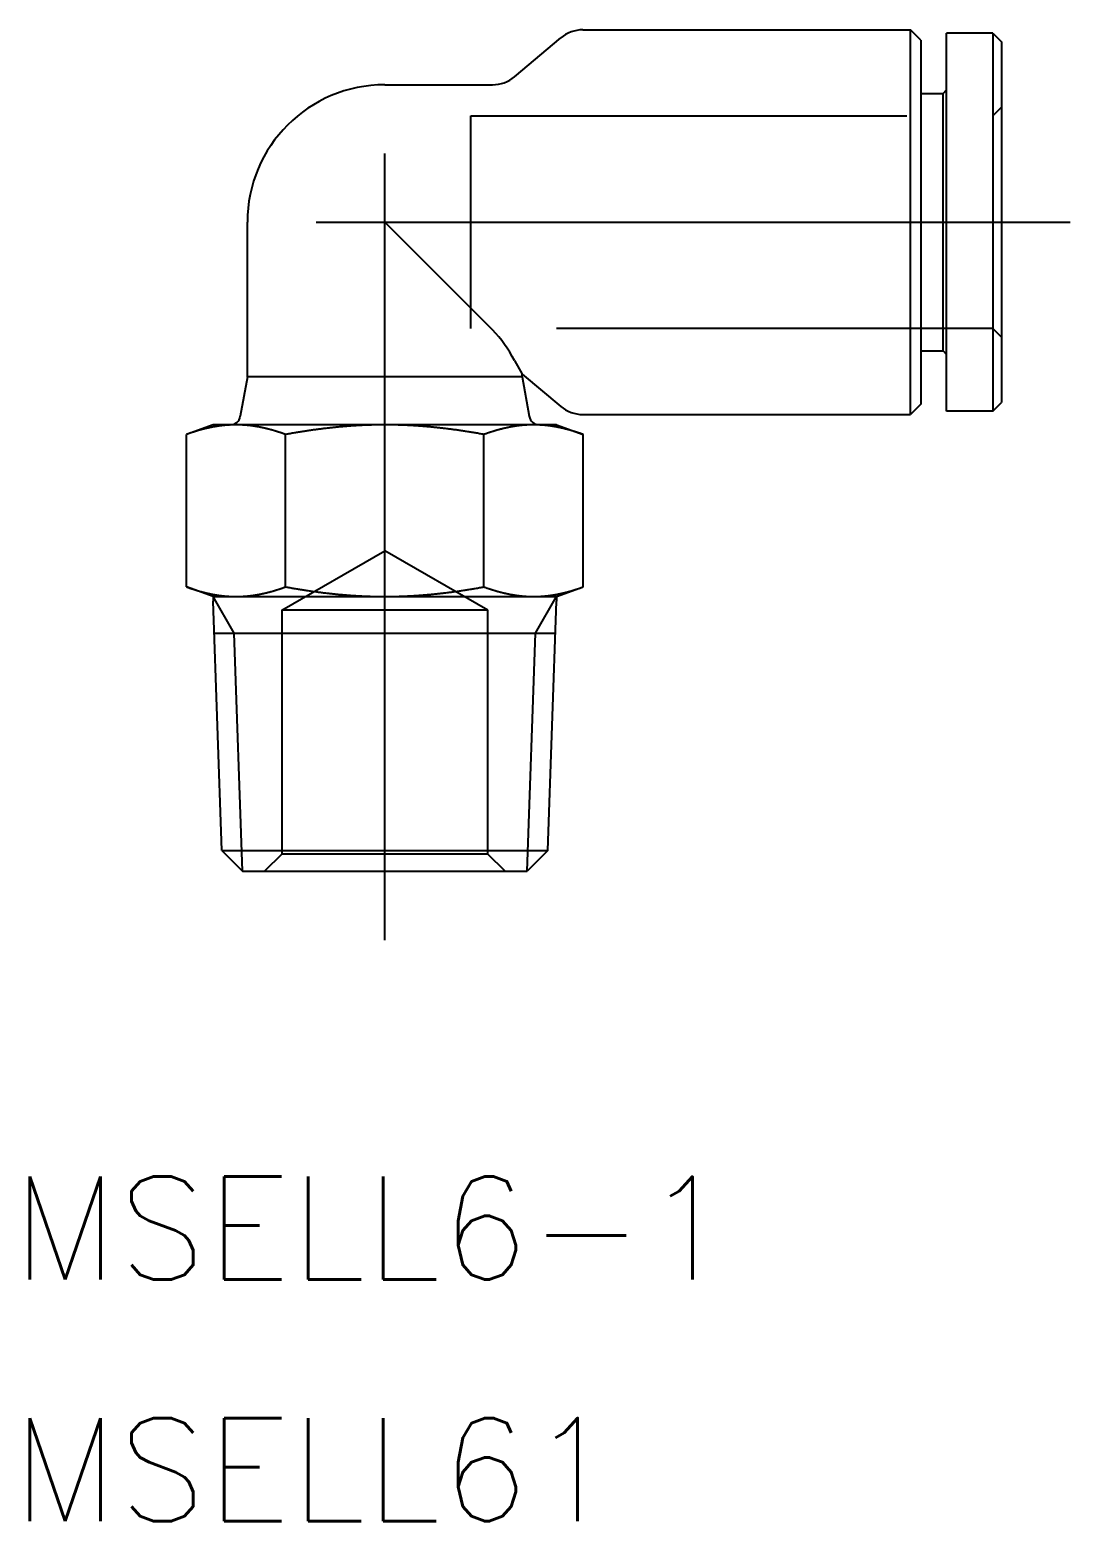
# Model space of a CAD drawing. Extents: x -10.3 to 53.3, y -18.9 to 26.5.
# Drawn here: x -10.33 to 19.95, y -18.92 to 24.5 of the extents above; entities that cross this region are included whole.
import ezdxf

# ---------------------------------------------------------------- set-up
doc = ezdxf.new("R2010")
doc.units = 0
doc.linetypes.add('CENTER', pattern=[50.8, 31.75, -6.35, 6.35, -6.35])
doc.linetypes.add('DASHED', pattern=[19.05, 12.7, -6.35])
doc.layers.get('0').update_dxf_attribs({"linetype": 'CONTINUOUS'})
doc.layers.add('CENTER', color=1, linetype='CENTER')
doc.styles.get("Standard").update_dxf_attribs({"font": 'txt.shx', "height": 3, "bigfont": 'bigfont.shx'})

msp = doc.modelspace()

# ---------------------------------------------------------------- linework, layer by layer
at = {"color": 7, "linetype": 'CONTINUOUS'}
for p, q in [((5.764968, 24.5), (15.3, 24.5)), ((15.3, 13.3), (15.3, 24.5)), ((15.6, 24.2), (15.3, 24.5)), ((16.35, 13.4), (16.35, 24.4)), ((17.7, 24.4), (16.35, 24.4)), ((17.7, 24.400003), (17.7, 13.399961)), ((17.7, 24.4), (17.95, 24.15)), ((3.779168, 23.135089), (5.120832, 24.264911)), ((15.6, 24.2), (15.6, 13.6)), ((17.95, 24.150002), (17.95, 13.649964)), ((0, 22.9), (3.135032, 22.9)), ((15.6, 22.65), (16.25, 22.65)), ((16.25, 22.65), (16.35, 22.75)), ((16.25, 15.15), (16.25, 22.65)), ((-4, 14.4), (-4, 18.9)), ((3.135032, 15.764968), (0, 18.9)), ((3.778766, 14.872606), (3.999582, 14.478713)), ((15.6, 15.15), (16.25, 15.15)), ((16.25, 15.15), (16.35, 15.05)), ((-4, 14.4), (-4.205846, 13.247263)), ((4, 14.4), (-4, 14.4)), ((4, 14.478947), (5.120832, 13.535089)), ((4, 14.4), (4, 14.478947)), ((4, 14.4), (4.205846, 13.247263)), ((15.6, 13.6), (15.3, 13.3)), ((17.7, 13.4), (17.95, 13.65)), ((5.764968, 13.3), (15.3, 13.3)), ((17.7, 13.4), (16.35, 13.4)), ((-5, 13), (-5.773503, 12.718468)), ((-5.773503, 8.281532), (-5.773503, 12.718468)), ((5, 13), (-5, 13)), ((-2.886751, 8.281532), (-2.886751, 12.718468)), ((2.886751, 8.281532), (2.886751, 12.718468)), ((5, 13), (5.773503, 12.718468)), ((5.773503, 8.281532), (5.773503, 12.718468)), ((-5, 8), (-5.773503, 8.281532)), ((5, 8), (5.773503, 8.281532)), ((-5, 8), (5, 8)), ((-5, 8), (-5, 7.86453)), ((-4.746388, 0.602023), (-5, 7.86453)), ((4.746388, 0.602023), (5, 7.86453)), ((5, 8), (5, 7.86453)), ((-4.967631, 6.937614), (4.967631, 6.937614)), ((-4.746388, 0.602023), (4.746388, 0.602023)), ((-4.746388, 0.602023), (-4.144365, 0)), ((4.746388, 0.602023), (4.144365, 0)), ((-4.144365, 0), (4.144365, 0))]:
    msp.add_line(p, q, dxfattribs=at)
at = {"color": 3, "linetype": 'DASHED'}
for p, q in [((17.95, 22.25), (17.7, 22)), ((2.5, 22), (17.7, 22)), ((2.5, 15.8), (2.5, 22)), ((17.7, 15.8), (2.5, 15.8)), ((17.95, 15.55), (17.7, 15.8)), ((-3, 7.6), (0, 9.332051)), ((3, 7.6), (0, 9.332051)), ((3, 7.6), (-3, 7.6)), ((-3, 7.6), (-3, 0.5)), ((3, 0.5), (3, 7.6)), ((-3, 0.5), (-3.5, 0)), ((3, 0.5), (-3, 0.5)), ((3.5, 0), (3, 0.5))]:
    msp.add_line(p, q, dxfattribs=at)
at = {"color": 3, "linetype": 'CONTINUOUS'}
for p, q in [((-4.386631, 6.937614), (-5, 8)), ((4.386631, 6.937614), (5, 8)), ((-4.144365, 0), (-4.386631, 6.937614)), ((4.144365, 0), (4.386631, 6.937614))]:
    msp.add_line(p, q, dxfattribs=at)
at = {"color": 7}
for points in [[(-4.33013, 13, 0), (-4.34553, 13, 0), (-4.3609, 12.9999, 0), (-4.37624, 12.9997, 0), (-4.39155, 12.9995, 0), (-4.40684, 12.9991, 0), (-4.4221, 12.9988, 0), (-4.43734, 12.9983, 0), (-4.45256, 12.9978, 0), (-4.46775, 12.9972, 0), (-4.48292, 12.9966, 0), (-4.49807, 12.9959, 0), (-4.5132, 12.9951, 0), (-4.52831, 12.9943, 0), (-4.5434, 12.9934, 0), (-4.55847, 12.9924, 0), (-4.57353, 12.9914, 0), (-4.58857, 12.9903, 0), (-4.6036, 12.9891, 0), (-4.61861, 12.9879, 0), (-4.63361, 12.9866, 0), (-4.64859, 12.9853, 0), (-4.66356, 12.9839, 0), (-4.67853, 12.9824, 0), (-4.69348, 12.9809, 0), (-4.70842, 12.9793, 0), (-4.72336, 12.9776, 0), (-4.73828, 12.9759, 0), (-4.7532, 12.9741, 0), (-4.76811, 12.9723, 0), (-4.78302, 12.9704, 0), (-4.79792, 12.9684, 0), (-4.81282, 12.9664, 0), (-4.82772, 12.9643, 0), (-4.84261, 12.9622, 0), (-4.8575, 12.9599, 0), (-4.87239, 12.9577, 0), (-4.88727, 12.9554, 0), (-4.90216, 12.953, 0), (-4.91705, 12.9505, 0), (-4.93194, 12.948, 0), (-4.94683, 12.9454, 0), (-4.96173, 12.9428, 0), (-4.97663, 12.9401, 0), (-4.99154, 12.9374, 0), (-5.00645, 12.9346, 0), (-5.02136, 12.9317, 0), (-5.03628, 12.9288, 0), (-5.05121, 12.9258, 0), (-5.06615, 12.9228, 0), (-5.08109, 12.9197, 0), (-5.09605, 12.9165, 0), (-5.11101, 12.9133, 0), (-5.12599, 12.91, 0), (-5.14098, 12.9067, 0), (-5.15598, 12.9033, 0), (-5.17099, 12.8998, 0), (-5.18601, 12.8963, 0), (-5.20105, 12.8927, 0), (-5.21611, 12.8891, 0), (-5.23118, 12.8854, 0), (-5.24626, 12.8817, 0), (-5.26136, 12.8778, 0), (-5.27648, 12.874, 0), (-5.29162, 12.87, 0), (-5.30678, 12.8661, 0), (-5.32195, 12.862, 0), (-5.33715, 12.8579, 0), (-5.35237, 12.8537, 0), (-5.3676, 12.8495, 0), (-5.38286, 12.8452, 0), (-5.39815, 12.8409, 0), (-5.41345, 12.8365, 0), (-5.42878, 12.832, 0), (-5.44414, 12.8275, 0), (-5.45952, 12.8229, 0), (-5.47492, 12.8183, 0), (-5.49036, 12.8136, 0), (-5.50582, 12.8088, 0), (-5.52131, 12.804, 0), (-5.53682, 12.7991, 0), (-5.55237, 12.7942, 0), (-5.56795, 12.7891, 0), (-5.58356, 12.7841, 0), (-5.5992, 12.779, 0), (-5.61487, 12.7738, 0), (-5.63057, 12.7685, 0), (-5.64631, 12.7632, 0), (-5.66208, 12.7578, 0), (-5.67789, 12.7524, 0), (-5.69373, 12.7469, 0), (-5.70961, 12.7413, 0), (-5.72553, 12.7357, 0), (-5.74148, 12.73, 0), (-5.75747, 12.7243, 0), (-5.7735, 12.7185, 0)], [(-2.88675, 12.7185, 0), (-2.90278, 12.7243, 0), (-2.91877, 12.73, 0), (-2.93473, 12.7357, 0), (-2.95064, 12.7413, 0), (-2.96652, 12.7469, 0), (-2.98236, 12.7524, 0), (-2.99817, 12.7578, 0), (-3.01394, 12.7632, 0), (-3.02968, 12.7685, 0), (-3.04539, 12.7738, 0), (-3.06106, 12.779, 0), (-3.0767, 12.7841, 0), (-3.0923, 12.7891, 0), (-3.10788, 12.7942, 0), (-3.12343, 12.7991, 0), (-3.13895, 12.804, 0), (-3.15444, 12.8088, 0), (-3.1699, 12.8136, 0), (-3.18533, 12.8183, 0), (-3.20074, 12.8229, 0), (-3.21612, 12.8275, 0), (-3.23147, 12.832, 0), (-3.2468, 12.8365, 0), (-3.26211, 12.8409, 0), (-3.27739, 12.8452, 0), (-3.29265, 12.8495, 0), (-3.30789, 12.8537, 0), (-3.3231, 12.8579, 0), (-3.3383, 12.862, 0), (-3.35348, 12.8661, 0), (-3.36863, 12.87, 0), (-3.38377, 12.874, 0), (-3.39889, 12.8778, 0), (-3.41399, 12.8817, 0), (-3.42908, 12.8854, 0), (-3.44415, 12.8891, 0), (-3.4592, 12.8927, 0), (-3.47424, 12.8963, 0), (-3.48927, 12.8998, 0), (-3.50428, 12.9033, 0), (-3.51928, 12.9067, 0), (-3.53426, 12.91, 0), (-3.54924, 12.9133, 0), (-3.5642, 12.9165, 0), (-3.57916, 12.9197, 0), (-3.59411, 12.9228, 0), (-3.60904, 12.9258, 0), (-3.62397, 12.9288, 0), (-3.63889, 12.9317, 0), (-3.65381, 12.9346, 0), (-3.66872, 12.9374, 0), (-3.68362, 12.9401, 0), (-3.69852, 12.9428, 0), (-3.71342, 12.9454, 0), (-3.72831, 12.948, 0), (-3.7432, 12.9505, 0), (-3.75809, 12.953, 0), (-3.77298, 12.9554, 0), (-3.78787, 12.9577, 0), (-3.80276, 12.9599, 0), (-3.81765, 12.9622, 0), (-3.83254, 12.9643, 0), (-3.84743, 12.9664, 0), (-3.86233, 12.9684, 0), (-3.87723, 12.9704, 0), (-3.89214, 12.9723, 0), (-3.90705, 12.9741, 0), (-3.92197, 12.9759, 0), (-3.9369, 12.9776, 0), (-3.95183, 12.9793, 0), (-3.96677, 12.9809, 0), (-3.98173, 12.9824, 0), (-3.99669, 12.9839, 0), (-4.01166, 12.9853, 0), (-4.02665, 12.9866, 0), (-4.04165, 12.9879, 0), (-4.05666, 12.9891, 0), (-4.07168, 12.9903, 0), (-4.08673, 12.9914, 0), (-4.10178, 12.9924, 0), (-4.11686, 12.9934, 0), (-4.13195, 12.9943, 0), (-4.14706, 12.9951, 0), (-4.16219, 12.9959, 0), (-4.17733, 12.9966, 0), (-4.1925, 12.9972, 0), (-4.2077, 12.9978, 0), (-4.22291, 12.9983, 0), (-4.23815, 12.9988, 0), (-4.25341, 12.9991, 0), (-4.2687, 12.9995, 0), (-4.28402, 12.9997, 0), (-4.29936, 12.9999, 0), (-4.31473, 13, 0), (-4.33013, 13, 0)], [(0, 13, 0), (-0.030799, 13, 0), (-0.06154, 12.9999, 0), (-0.092224, 12.9997, 0), (-0.122854, 12.9995, 0), (-0.15343, 12.9991, 0), (-0.183956, 12.9988, 0), (-0.214433, 12.9983, 0), (-0.244862, 12.9978, 0), (-0.275246, 12.9972, 0), (-0.305586, 12.9966, 0), (-0.335884, 12.9959, 0), (-0.366141, 12.9951, 0), (-0.39636, 12.9943, 0), (-0.426543, 12.9934, 0), (-0.45669, 12.9924, 0), (-0.486804, 12.9914, 0), (-0.516885, 12.9903, 0), (-0.546937, 12.9891, 0), (-0.57696, 12.9879, 0), (-0.606957, 12.9866, 0), (-0.636928, 12.9853, 0), (-0.666875, 12.9839, 0), (-0.6968, 12.9824, 0), (-0.726705, 12.9809, 0), (-0.756591, 12.9793, 0), (-0.786459, 12.9776, 0), (-0.816311, 12.9759, 0), (-0.846149, 12.9741, 0), (-0.875975, 12.9723, 0), (-0.905788, 12.9704, 0), (-0.935592, 12.9684, 0), (-0.965388, 12.9664, 0), (-0.995177, 12.9643, 0), (-1.02496, 12.9622, 0), (-1.05474, 12.9599, 0), (-1.08452, 12.9577, 0), (-1.11429, 12.9554, 0), (-1.14407, 12.953, 0), (-1.17385, 12.9505, 0), (-1.20363, 12.948, 0), (-1.23342, 12.9454, 0), (-1.26321, 12.9428, 0), (-1.29301, 12.9401, 0), (-1.32282, 12.9374, 0), (-1.35264, 12.9346, 0), (-1.38247, 12.9317, 0), (-1.41231, 12.9288, 0), (-1.44217, 12.9258, 0), (-1.47204, 12.9228, 0), (-1.50194, 12.9197, 0), (-1.53185, 12.9165, 0), (-1.56178, 12.9133, 0), (-1.59173, 12.91, 0), (-1.6217, 12.9067, 0), (-1.6517, 12.9033, 0), (-1.68172, 12.8998, 0), (-1.71177, 12.8963, 0), (-1.74185, 12.8927, 0), (-1.77196, 12.8891, 0), (-1.8021, 12.8854, 0), (-1.83227, 12.8817, 0), (-1.86247, 12.8778, 0), (-1.89271, 12.874, 0), (-1.92299, 12.87, 0), (-1.9533, 12.8661, 0), (-1.98365, 12.862, 0), (-2.01404, 12.8579, 0), (-2.04448, 12.8537, 0), (-2.07495, 12.8495, 0), (-2.10547, 12.8452, 0), (-2.13604, 12.8409, 0), (-2.16665, 12.8365, 0), (-2.19731, 12.832, 0), (-2.22802, 12.8275, 0), (-2.25878, 12.8229, 0), (-2.2896, 12.8183, 0), (-2.32046, 12.8136, 0), (-2.35138, 12.8088, 0), (-2.38236, 12.804, 0), (-2.4134, 12.7991, 0), (-2.44449, 12.7942, 0), (-2.47564, 12.7891, 0), (-2.50686, 12.7841, 0), (-2.53814, 12.779, 0), (-2.56948, 12.7738, 0), (-2.60089, 12.7685, 0), (-2.63237, 12.7632, 0), (-2.66391, 12.7578, 0), (-2.69552, 12.7524, 0), (-2.72721, 12.7469, 0), (-2.75897, 12.7413, 0), (-2.7908, 12.7357, 0), (-2.82271, 12.73, 0), (-2.85469, 12.7243, 0), (-2.88675, 12.7185, 0)], [(2.88675, 12.7185, 0), (2.85469, 12.7243, 0), (2.82271, 12.73, 0), (2.7908, 12.7357, 0), (2.75897, 12.7413, 0), (2.72721, 12.7469, 0), (2.69552, 12.7524, 0), (2.66391, 12.7578, 0), (2.63237, 12.7632, 0), (2.60089, 12.7685, 0), (2.56948, 12.7738, 0), (2.53814, 12.779, 0), (2.50686, 12.7841, 0), (2.47564, 12.7891, 0), (2.44449, 12.7942, 0), (2.4134, 12.7991, 0), (2.38236, 12.804, 0), (2.35138, 12.8088, 0), (2.32046, 12.8136, 0), (2.2896, 12.8183, 0), (2.25878, 12.8229, 0), (2.22802, 12.8275, 0), (2.19731, 12.832, 0), (2.16665, 12.8365, 0), (2.13604, 12.8409, 0), (2.10547, 12.8452, 0), (2.07495, 12.8495, 0), (2.04448, 12.8537, 0), (2.01404, 12.8579, 0), (1.98365, 12.862, 0), (1.9533, 12.8661, 0), (1.92299, 12.87, 0), (1.89271, 12.874, 0), (1.86247, 12.8778, 0), (1.83227, 12.8817, 0), (1.8021, 12.8854, 0), (1.77196, 12.8891, 0), (1.74185, 12.8927, 0), (1.71177, 12.8963, 0), (1.68172, 12.8998, 0), (1.6517, 12.9033, 0), (1.6217, 12.9067, 0), (1.59173, 12.91, 0), (1.56178, 12.9133, 0), (1.53185, 12.9165, 0), (1.50194, 12.9197, 0), (1.47204, 12.9228, 0), (1.44217, 12.9258, 0), (1.41231, 12.9288, 0), (1.38247, 12.9317, 0), (1.35264, 12.9346, 0), (1.32282, 12.9374, 0), (1.29301, 12.9401, 0), (1.26321, 12.9428, 0), (1.23342, 12.9454, 0), (1.20363, 12.948, 0), (1.17385, 12.9505, 0), (1.14407, 12.953, 0), (1.11429, 12.9554, 0), (1.08452, 12.9577, 0), (1.05474, 12.9599, 0), (1.02496, 12.9622, 0), (0.995177, 12.9643, 0), (0.965388, 12.9664, 0), (0.935592, 12.9684, 0), (0.905788, 12.9704, 0), (0.875975, 12.9723, 0), (0.846149, 12.9741, 0), (0.816311, 12.9759, 0), (0.786459, 12.9776, 0), (0.756591, 12.9793, 0), (0.726705, 12.9809, 0), (0.6968, 12.9824, 0), (0.666875, 12.9839, 0), (0.636928, 12.9853, 0), (0.606957, 12.9866, 0), (0.57696, 12.9879, 0), (0.546937, 12.9891, 0), (0.516885, 12.9903, 0), (0.486804, 12.9914, 0), (0.45669, 12.9924, 0), (0.426543, 12.9934, 0), (0.39636, 12.9943, 0), (0.366141, 12.9951, 0), (0.335884, 12.9959, 0), (0.305586, 12.9966, 0), (0.275246, 12.9972, 0), (0.244862, 12.9978, 0), (0.214433, 12.9983, 0), (0.183956, 12.9988, 0), (0.15343, 12.9991, 0), (0.122854, 12.9995, 0), (0.092224, 12.9997, 0), (0.06154, 12.9999, 0), (0.030799, 13, 0), (0, 13, 0)], [(4.33013, 13, 0), (4.31473, 13, 0), (4.29936, 12.9999, 0), (4.28402, 12.9997, 0), (4.2687, 12.9995, 0), (4.25341, 12.9991, 0), (4.23815, 12.9988, 0), (4.22291, 12.9983, 0), (4.2077, 12.9978, 0), (4.1925, 12.9972, 0), (4.17733, 12.9966, 0), (4.16219, 12.9959, 0), (4.14706, 12.9951, 0), (4.13195, 12.9943, 0), (4.11686, 12.9934, 0), (4.10178, 12.9924, 0), (4.08673, 12.9914, 0), (4.07168, 12.9903, 0), (4.05666, 12.9891, 0), (4.04165, 12.9879, 0), (4.02665, 12.9866, 0), (4.01166, 12.9853, 0), (3.99669, 12.9839, 0), (3.98173, 12.9824, 0), (3.96677, 12.9809, 0), (3.95183, 12.9793, 0), (3.9369, 12.9776, 0), (3.92197, 12.9759, 0), (3.90705, 12.9741, 0), (3.89214, 12.9723, 0), (3.87723, 12.9704, 0), (3.86233, 12.9684, 0), (3.84743, 12.9664, 0), (3.83254, 12.9643, 0), (3.81765, 12.9622, 0), (3.80276, 12.9599, 0), (3.78787, 12.9577, 0), (3.77298, 12.9554, 0), (3.75809, 12.953, 0), (3.7432, 12.9505, 0), (3.72831, 12.948, 0), (3.71342, 12.9454, 0), (3.69852, 12.9428, 0), (3.68362, 12.9401, 0), (3.66872, 12.9374, 0), (3.65381, 12.9346, 0), (3.63889, 12.9317, 0), (3.62397, 12.9288, 0), (3.60904, 12.9258, 0), (3.59411, 12.9228, 0), (3.57916, 12.9197, 0), (3.5642, 12.9165, 0), (3.54924, 12.9133, 0), (3.53426, 12.91, 0), (3.51928, 12.9067, 0), (3.50428, 12.9033, 0), (3.48927, 12.8998, 0), (3.47424, 12.8963, 0), (3.4592, 12.8927, 0), (3.44415, 12.8891, 0), (3.42908, 12.8854, 0), (3.41399, 12.8817, 0), (3.39889, 12.8778, 0), (3.38377, 12.874, 0), (3.36863, 12.87, 0), (3.35348, 12.8661, 0), (3.3383, 12.862, 0), (3.3231, 12.8579, 0), (3.30789, 12.8537, 0), (3.29265, 12.8495, 0), (3.27739, 12.8452, 0), (3.26211, 12.8409, 0), (3.2468, 12.8365, 0), (3.23147, 12.832, 0), (3.21612, 12.8275, 0), (3.20074, 12.8229, 0), (3.18533, 12.8183, 0), (3.1699, 12.8136, 0), (3.15444, 12.8088, 0), (3.13895, 12.804, 0), (3.12343, 12.7991, 0), (3.10788, 12.7942, 0), (3.0923, 12.7891, 0), (3.0767, 12.7841, 0), (3.06106, 12.779, 0), (3.04539, 12.7738, 0), (3.02968, 12.7685, 0), (3.01394, 12.7632, 0), (2.99817, 12.7578, 0), (2.98236, 12.7524, 0), (2.96652, 12.7469, 0), (2.95064, 12.7413, 0), (2.93473, 12.7357, 0), (2.91877, 12.73, 0), (2.90278, 12.7243, 0), (2.88675, 12.7185, 0)], [(5.7735, 12.7185, 0), (5.75747, 12.7243, 0), (5.74148, 12.73, 0), (5.72553, 12.7357, 0), (5.70961, 12.7413, 0), (5.69373, 12.7469, 0), (5.67789, 12.7524, 0), (5.66208, 12.7578, 0), (5.64631, 12.7632, 0), (5.63057, 12.7685, 0), (5.61487, 12.7738, 0), (5.5992, 12.779, 0), (5.58356, 12.7841, 0), (5.56795, 12.7891, 0), (5.55237, 12.7942, 0), (5.53682, 12.7991, 0), (5.52131, 12.804, 0), (5.50582, 12.8088, 0), (5.49036, 12.8136, 0), (5.47492, 12.8183, 0), (5.45952, 12.8229, 0), (5.44414, 12.8275, 0), (5.42878, 12.832, 0), (5.41345, 12.8365, 0), (5.39815, 12.8409, 0), (5.38286, 12.8452, 0), (5.3676, 12.8495, 0), (5.35237, 12.8537, 0), (5.33715, 12.8579, 0), (5.32195, 12.862, 0), (5.30678, 12.8661, 0), (5.29162, 12.87, 0), (5.27648, 12.874, 0), (5.26136, 12.8778, 0), (5.24626, 12.8817, 0), (5.23118, 12.8854, 0), (5.21611, 12.8891, 0), (5.20105, 12.8927, 0), (5.18601, 12.8963, 0), (5.17099, 12.8998, 0), (5.15598, 12.9033, 0), (5.14098, 12.9067, 0), (5.12599, 12.91, 0), (5.11101, 12.9133, 0), (5.09605, 12.9165, 0), (5.08109, 12.9197, 0), (5.06615, 12.9228, 0), (5.05121, 12.9258, 0), (5.03628, 12.9288, 0), (5.02136, 12.9317, 0), (5.00645, 12.9346, 0), (4.99154, 12.9374, 0), (4.97663, 12.9401, 0), (4.96173, 12.9428, 0), (4.94683, 12.9454, 0), (4.93194, 12.948, 0), (4.91705, 12.9505, 0), (4.90216, 12.953, 0), (4.88727, 12.9554, 0), (4.87239, 12.9577, 0), (4.8575, 12.9599, 0), (4.84261, 12.9622, 0), (4.82772, 12.9643, 0), (4.81282, 12.9664, 0), (4.79792, 12.9684, 0), (4.78302, 12.9704, 0), (4.76811, 12.9723, 0), (4.7532, 12.9741, 0), (4.73828, 12.9759, 0), (4.72336, 12.9776, 0), (4.70842, 12.9793, 0), (4.69348, 12.9809, 0), (4.67853, 12.9824, 0), (4.66356, 12.9839, 0), (4.64859, 12.9853, 0), (4.63361, 12.9866, 0), (4.61861, 12.9879, 0), (4.6036, 12.9891, 0), (4.58857, 12.9903, 0), (4.57353, 12.9914, 0), (4.55847, 12.9924, 0), (4.5434, 12.9934, 0), (4.52831, 12.9943, 0), (4.5132, 12.9951, 0), (4.49807, 12.9959, 0), (4.48292, 12.9966, 0), (4.46775, 12.9972, 0), (4.45256, 12.9978, 0), (4.43734, 12.9983, 0), (4.4221, 12.9988, 0), (4.40684, 12.9991, 0), (4.39155, 12.9995, 0), (4.37624, 12.9997, 0), (4.3609, 12.9999, 0), (4.34553, 13, 0), (4.33013, 13, 0)], [(-5.7735, 8.28153, 0), (-5.75769, 8.2758, 0), (-5.74192, 8.27013, 0), (-5.72618, 8.26452, 0), (-5.71047, 8.25897, 0), (-5.69479, 8.25348, 0), (-5.67914, 8.24804, 0), (-5.66352, 8.24267, 0), (-5.64793, 8.23735, 0), (-5.63237, 8.23209, 0), (-5.61684, 8.2269, 0), (-5.60134, 8.22176, 0), (-5.58586, 8.21667, 0), (-5.57041, 8.21165, 0), (-5.55498, 8.20669, 0), (-5.53958, 8.20178, 0), (-5.52421, 8.19693, 0), (-5.50886, 8.19214, 0), (-5.49353, 8.1874, 0), (-5.47822, 8.18273, 0), (-5.46294, 8.17811, 0), (-5.44768, 8.17355, 0), (-5.43244, 8.16905, 0), (-5.41721, 8.16461, 0), (-5.40201, 8.16022, 0), (-5.38683, 8.15589, 0), (-5.37166, 8.15162, 0), (-5.35651, 8.1474, 0), (-5.34138, 8.14325, 0), (-5.32627, 8.13915, 0), (-5.31117, 8.1351, 0), (-5.29608, 8.13112, 0), (-5.28101, 8.12719, 0), (-5.26595, 8.12332, 0), (-5.25091, 8.11951, 0), (-5.23588, 8.11576, 0), (-5.22086, 8.11206, 0), (-5.20585, 8.10842, 0), (-5.19085, 8.10484, 0), (-5.17586, 8.10131, 0), (-5.16088, 8.09785, 0), (-5.14591, 8.09444, 0), (-5.13095, 8.09109, 0), (-5.11599, 8.0878, 0), (-5.10104, 8.08456, 0), (-5.0861, 8.08138, 0), (-5.07116, 8.07826, 0), (-5.05622, 8.0752, 0), (-5.04129, 8.0722, 0), (-5.02636, 8.06926, 0), (-5.01144, 8.06637, 0), (-4.99651, 8.06354, 0), (-4.98159, 8.06077, 0), (-4.96667, 8.05806, 0), (-4.95175, 8.05541, 0), (-4.93682, 8.05282, 0), (-4.92189, 8.05029, 0), (-4.90697, 8.04782, 0), (-4.89203, 8.0454, 0), (-4.8771, 8.04305, 0), (-4.86216, 8.04075, 0), (-4.84721, 8.03852, 0), (-4.83226, 8.03634, 0), (-4.8173, 8.03423, 0), (-4.80233, 8.03218, 0), (-4.78736, 8.03019, 0), (-4.77237, 8.02825, 0), (-4.75738, 8.02638, 0), (-4.74237, 8.02458, 0), (-4.72735, 8.02283, 0), (-4.71232, 8.02114, 0), (-4.69728, 8.01952, 0), (-4.68222, 8.01796, 0), (-4.66715, 8.01646, 0), (-4.65207, 8.01503, 0), (-4.63696, 8.01366, 0), (-4.62184, 8.01235, 0), (-4.60671, 8.0111, 0), (-4.59155, 8.00992, 0), (-4.57637, 8.00881, 0), (-4.56117, 8.00776, 0), (-4.54596, 8.00677, 0), (-4.53071, 8.00585, 0), (-4.51545, 8.00499, 0), (-4.50016, 8.0042, 0), (-4.48485, 8.00348, 0), (-4.46951, 8.00283, 0), (-4.45414, 8.00224, 0), (-4.43875, 8.00172, 0), (-4.42332, 8.00126, 0), (-4.40787, 8.00088, 0), (-4.39239, 8.00056, 0), (-4.37687, 8.00032, 0), (-4.36132, 8.00014, 0), (-4.34574, 8.00004, 0), (-4.33013, 8, 0)], [(-4.33013, 8, 0), (-4.31451, 8.00004, 0), (-4.29893, 8.00014, 0), (-4.28338, 8.00032, 0), (-4.26787, 8.00056, 0), (-4.25238, 8.00088, 0), (-4.23693, 8.00126, 0), (-4.22151, 8.00172, 0), (-4.20611, 8.00224, 0), (-4.19075, 8.00283, 0), (-4.17541, 8.00348, 0), (-4.16009, 8.0042, 0), (-4.1448, 8.00499, 0), (-4.12954, 8.00585, 0), (-4.1143, 8.00677, 0), (-4.09908, 8.00776, 0), (-4.08388, 8.00881, 0), (-4.06871, 8.00992, 0), (-4.05355, 8.0111, 0), (-4.03841, 8.01235, 0), (-4.02329, 8.01366, 0), (-4.00819, 8.01503, 0), (-3.9931, 8.01646, 0), (-3.97803, 8.01796, 0), (-3.96297, 8.01952, 0), (-3.94793, 8.02114, 0), (-3.9329, 8.02283, 0), (-3.91788, 8.02458, 0), (-3.90288, 8.02638, 0), (-3.88788, 8.02825, 0), (-3.8729, 8.03019, 0), (-3.85792, 8.03218, 0), (-3.84296, 8.03423, 0), (-3.828, 8.03634, 0), (-3.81304, 8.03852, 0), (-3.7981, 8.04075, 0), (-3.78316, 8.04305, 0), (-3.76822, 8.0454, 0), (-3.75329, 8.04782, 0), (-3.73836, 8.05029, 0), (-3.72343, 8.05282, 0), (-3.70851, 8.05541, 0), (-3.69359, 8.05806, 0), (-3.67866, 8.06077, 0), (-3.66374, 8.06354, 0), (-3.64882, 8.06637, 0), (-3.63389, 8.06926, 0), (-3.61896, 8.0722, 0), (-3.60403, 8.0752, 0), (-3.5891, 8.07826, 0), (-3.57416, 8.08138, 0), (-3.55921, 8.08456, 0), (-3.54426, 8.0878, 0), (-3.52931, 8.09109, 0), (-3.51434, 8.09444, 0), (-3.49937, 8.09785, 0), (-3.48439, 8.10131, 0), (-3.4694, 8.10484, 0), (-3.4544, 8.10842, 0), (-3.4394, 8.11206, 0), (-3.42438, 8.11576, 0), (-3.40934, 8.11951, 0), (-3.3943, 8.12332, 0), (-3.37924, 8.12719, 0), (-3.36417, 8.13112, 0), (-3.34909, 8.1351, 0), (-3.33399, 8.13915, 0), (-3.31887, 8.14325, 0), (-3.30374, 8.1474, 0), (-3.28859, 8.15162, 0), (-3.27343, 8.15589, 0), (-3.25824, 8.16022, 0), (-3.24304, 8.16461, 0), (-3.22782, 8.16905, 0), (-3.21258, 8.17355, 0), (-3.19731, 8.17811, 0), (-3.18203, 8.18273, 0), (-3.16672, 8.1874, 0), (-3.1514, 8.19214, 0), (-3.13604, 8.19693, 0), (-3.12067, 8.20178, 0), (-3.10527, 8.20669, 0), (-3.08984, 8.21165, 0), (-3.07439, 8.21667, 0), (-3.05892, 8.22176, 0), (-3.04341, 8.2269, 0), (-3.02788, 8.23209, 0), (-3.01232, 8.23735, 0), (-2.99673, 8.24267, 0), (-2.98112, 8.24804, 0), (-2.96547, 8.25348, 0), (-2.94979, 8.25897, 0), (-2.93408, 8.26452, 0), (-2.91834, 8.27013, 0), (-2.90256, 8.2758, 0), (-2.88675, 8.28153, 0)], [(-2.88675, 8.28153, 0), (-2.85513, 8.2758, 0), (-2.82358, 8.27013, 0), (-2.7921, 8.26452, 0), (-2.76068, 8.25897, 0), (-2.72932, 8.25348, 0), (-2.69802, 8.24804, 0), (-2.66679, 8.24267, 0), (-2.63561, 8.23735, 0), (-2.60449, 8.23209, 0), (-2.57343, 8.2269, 0), (-2.54242, 8.22176, 0), (-2.51147, 8.21667, 0), (-2.48056, 8.21165, 0), (-2.44971, 8.20669, 0), (-2.41892, 8.20178, 0), (-2.38816, 8.19693, 0), (-2.35746, 8.19214, 0), (-2.3268, 8.1874, 0), (-2.29619, 8.18273, 0), (-2.26563, 8.17811, 0), (-2.2351, 8.17355, 0), (-2.20462, 8.16905, 0), (-2.17417, 8.16461, 0), (-2.14377, 8.16022, 0), (-2.1134, 8.15589, 0), (-2.08307, 8.15162, 0), (-2.05277, 8.1474, 0), (-2.02251, 8.14325, 0), (-1.99228, 8.13915, 0), (-1.96208, 8.1351, 0), (-1.93191, 8.13112, 0), (-1.90177, 8.12719, 0), (-1.87165, 8.12332, 0), (-1.84157, 8.11951, 0), (-1.8115, 8.11576, 0), (-1.78146, 8.11206, 0), (-1.75145, 8.10842, 0), (-1.72145, 8.10484, 0), (-1.69147, 8.10131, 0), (-1.66151, 8.09785, 0), (-1.63157, 8.09444, 0), (-1.60164, 8.09109, 0), (-1.57173, 8.0878, 0), (-1.54183, 8.08456, 0), (-1.51194, 8.08138, 0), (-1.48206, 8.07826, 0), (-1.45219, 8.0752, 0), (-1.42233, 8.0722, 0), (-1.39247, 8.06926, 0), (-1.36262, 8.06637, 0), (-1.33277, 8.06354, 0), (-1.30293, 8.06077, 0), (-1.27308, 8.05806, 0), (-1.24324, 8.05541, 0), (-1.21339, 8.05282, 0), (-1.18354, 8.05029, 0), (-1.15368, 8.04782, 0), (-1.12381, 8.0454, 0), (-1.09394, 8.04305, 0), (-1.06406, 8.04075, 0), (-1.03417, 8.03852, 0), (-1.00426, 8.03634, 0), (-0.974343, 8.03423, 0), (-0.944408, 8.03218, 0), (-0.914457, 8.03019, 0), (-0.884488, 8.02825, 0), (-0.854498, 8.02638, 0), (-0.824487, 8.02458, 0), (-0.794453, 8.02283, 0), (-0.764394, 8.02114, 0), (-0.734309, 8.01952, 0), (-0.704196, 8.01796, 0), (-0.674053, 8.01646, 0), (-0.64388, 8.01503, 0), (-0.613674, 8.01366, 0), (-0.583433, 8.01235, 0), (-0.553157, 8.0111, 0), (-0.522842, 8.00992, 0), (-0.492489, 8.00881, 0), (-0.462094, 8.00776, 0), (-0.431656, 8.00677, 0), (-0.401174, 8.00585, 0), (-0.370645, 8.00499, 0), (-0.340067, 8.0042, 0), (-0.30944, 8.00348, 0), (-0.278761, 8.00283, 0), (-0.248028, 8.00224, 0), (-0.21724, 8.00172, 0), (-0.186394, 8.00126, 0), (-0.155488, 8.00088, 0), (-0.124521, 8.00056, 0), (-0.093491, 8.00032, 0), (-0.062395, 8.00014, 0), (-0.031232, 8.00004, 0), (0, 8, 0)], [(0, 8, 0), (0.031232, 8.00004, 0), (0.062395, 8.00014, 0), (0.093491, 8.00032, 0), (0.124521, 8.00056, 0), (0.155488, 8.00088, 0), (0.186394, 8.00126, 0), (0.21724, 8.00172, 0), (0.248028, 8.00224, 0), (0.278761, 8.00283, 0), (0.30944, 8.00348, 0), (0.340067, 8.0042, 0), (0.370645, 8.00499, 0), (0.401174, 8.00585, 0), (0.431656, 8.00677, 0), (0.462094, 8.00776, 0), (0.492489, 8.00881, 0), (0.522842, 8.00992, 0), (0.553157, 8.0111, 0), (0.583433, 8.01235, 0), (0.613674, 8.01366, 0), (0.64388, 8.01503, 0), (0.674053, 8.01646, 0), (0.704196, 8.01796, 0), (0.734309, 8.01952, 0), (0.764394, 8.02114, 0), (0.794453, 8.02283, 0), (0.824487, 8.02458, 0), (0.854498, 8.02638, 0), (0.884488, 8.02825, 0), (0.914457, 8.03019, 0), (0.944408, 8.03218, 0), (0.974343, 8.03423, 0), (1.00426, 8.03634, 0), (1.03417, 8.03852, 0), (1.06406, 8.04075, 0), (1.09394, 8.04305, 0), (1.12381, 8.0454, 0), (1.15368, 8.04782, 0), (1.18354, 8.05029, 0), (1.21339, 8.05282, 0), (1.24324, 8.05541, 0), (1.27308, 8.05806, 0), (1.30293, 8.06077, 0), (1.33277, 8.06354, 0), (1.36262, 8.06637, 0), (1.39247, 8.06926, 0), (1.42233, 8.0722, 0), (1.45219, 8.0752, 0), (1.48206, 8.07826, 0), (1.51194, 8.08138, 0), (1.54183, 8.08456, 0), (1.57173, 8.0878, 0), (1.60164, 8.09109, 0), (1.63157, 8.09444, 0), (1.66151, 8.09785, 0), (1.69147, 8.10131, 0), (1.72145, 8.10484, 0), (1.75145, 8.10842, 0), (1.78146, 8.11206, 0), (1.8115, 8.11576, 0), (1.84157, 8.11951, 0), (1.87165, 8.12332, 0), (1.90177, 8.12719, 0), (1.93191, 8.13112, 0), (1.96208, 8.1351, 0), (1.99228, 8.13915, 0), (2.02251, 8.14325, 0), (2.05277, 8.1474, 0), (2.08307, 8.15162, 0), (2.1134, 8.15589, 0), (2.14377, 8.16022, 0), (2.17417, 8.16461, 0), (2.20462, 8.16905, 0), (2.2351, 8.17355, 0), (2.26563, 8.17811, 0), (2.29619, 8.18273, 0), (2.3268, 8.1874, 0), (2.35746, 8.19214, 0), (2.38816, 8.19693, 0), (2.41892, 8.20178, 0), (2.44971, 8.20669, 0), (2.48056, 8.21165, 0), (2.51147, 8.21667, 0), (2.54242, 8.22176, 0), (2.57343, 8.2269, 0), (2.60449, 8.23209, 0), (2.63561, 8.23735, 0), (2.66679, 8.24267, 0), (2.69802, 8.24804, 0), (2.72932, 8.25348, 0), (2.76068, 8.25897, 0), (2.7921, 8.26452, 0), (2.82358, 8.27013, 0), (2.85513, 8.2758, 0), (2.88675, 8.28153, 0)], [(2.88675, 8.28153, 0), (2.90256, 8.2758, 0), (2.91834, 8.27013, 0), (2.93408, 8.26452, 0), (2.94979, 8.25897, 0), (2.96547, 8.25348, 0), (2.98112, 8.24804, 0), (2.99673, 8.24267, 0), (3.01232, 8.23735, 0), (3.02788, 8.23209, 0), (3.04341, 8.2269, 0), (3.05892, 8.22176, 0), (3.07439, 8.21667, 0), (3.08984, 8.21165, 0), (3.10527, 8.20669, 0), (3.12067, 8.20178, 0), (3.13604, 8.19693, 0), (3.1514, 8.19214, 0), (3.16672, 8.1874, 0), (3.18203, 8.18273, 0), (3.19731, 8.17811, 0), (3.21258, 8.17355, 0), (3.22782, 8.16905, 0), (3.24304, 8.16461, 0), (3.25824, 8.16022, 0), (3.27343, 8.15589, 0), (3.28859, 8.15162, 0), (3.30374, 8.1474, 0), (3.31887, 8.14325, 0), (3.33399, 8.13915, 0), (3.34909, 8.1351, 0), (3.36417, 8.13112, 0), (3.37924, 8.12719, 0), (3.3943, 8.12332, 0), (3.40934, 8.11951, 0), (3.42438, 8.11576, 0), (3.4394, 8.11206, 0), (3.4544, 8.10842, 0), (3.4694, 8.10484, 0), (3.48439, 8.10131, 0), (3.49937, 8.09785, 0), (3.51434, 8.09444, 0), (3.52931, 8.09109, 0), (3.54426, 8.0878, 0), (3.55921, 8.08456, 0), (3.57416, 8.08138, 0), (3.5891, 8.07826, 0), (3.60403, 8.0752, 0), (3.61896, 8.0722, 0), (3.63389, 8.06926, 0), (3.64882, 8.06637, 0), (3.66374, 8.06354, 0), (3.67866, 8.06077, 0), (3.69359, 8.05806, 0), (3.70851, 8.05541, 0), (3.72343, 8.05282, 0), (3.73836, 8.05029, 0), (3.75329, 8.04782, 0), (3.76822, 8.0454, 0), (3.78316, 8.04305, 0), (3.7981, 8.04075, 0), (3.81304, 8.03852, 0), (3.828, 8.03634, 0), (3.84296, 8.03423, 0), (3.85792, 8.03218, 0), (3.8729, 8.03019, 0), (3.88788, 8.02825, 0), (3.90288, 8.02638, 0), (3.91788, 8.02458, 0), (3.9329, 8.02283, 0), (3.94793, 8.02114, 0), (3.96297, 8.01952, 0), (3.97803, 8.01796, 0), (3.9931, 8.01646, 0), (4.00819, 8.01503, 0), (4.02329, 8.01366, 0), (4.03841, 8.01235, 0), (4.05355, 8.0111, 0), (4.06871, 8.00992, 0), (4.08388, 8.00881, 0), (4.09908, 8.00776, 0), (4.1143, 8.00677, 0), (4.12954, 8.00585, 0), (4.1448, 8.00499, 0), (4.16009, 8.0042, 0), (4.17541, 8.00348, 0), (4.19075, 8.00283, 0), (4.20611, 8.00224, 0), (4.22151, 8.00172, 0), (4.23693, 8.00126, 0), (4.25238, 8.00088, 0), (4.26787, 8.00056, 0), (4.28338, 8.00032, 0), (4.29893, 8.00014, 0), (4.31451, 8.00004, 0), (4.33013, 8, 0)], [(4.33013, 8, 0), (4.34574, 8.00004, 0), (4.36132, 8.00014, 0), (4.37687, 8.00032, 0), (4.39239, 8.00056, 0), (4.40787, 8.00088, 0), (4.42332, 8.00126, 0), (4.43875, 8.00172, 0), (4.45414, 8.00224, 0), (4.46951, 8.00283, 0), (4.48485, 8.00348, 0), (4.50016, 8.0042, 0), (4.51545, 8.00499, 0), (4.53071, 8.00585, 0), (4.54596, 8.00677, 0), (4.56117, 8.00776, 0), (4.57637, 8.00881, 0), (4.59155, 8.00992, 0), (4.60671, 8.0111, 0), (4.62184, 8.01235, 0), (4.63696, 8.01366, 0), (4.65207, 8.01503, 0), (4.66715, 8.01646, 0), (4.68222, 8.01796, 0), (4.69728, 8.01952, 0), (4.71232, 8.02114, 0), (4.72735, 8.02283, 0), (4.74237, 8.02458, 0), (4.75738, 8.02638, 0), (4.77237, 8.02825, 0), (4.78736, 8.03019, 0), (4.80233, 8.03218, 0), (4.8173, 8.03423, 0), (4.83226, 8.03634, 0), (4.84721, 8.03852, 0), (4.86216, 8.04075, 0), (4.8771, 8.04305, 0), (4.89203, 8.0454, 0), (4.90697, 8.04782, 0), (4.92189, 8.05029, 0), (4.93682, 8.05282, 0), (4.95175, 8.05541, 0), (4.96667, 8.05806, 0), (4.98159, 8.06077, 0), (4.99651, 8.06354, 0), (5.01144, 8.06637, 0), (5.02636, 8.06926, 0), (5.04129, 8.0722, 0), (5.05622, 8.0752, 0), (5.07116, 8.07826, 0), (5.0861, 8.08138, 0), (5.10104, 8.08456, 0), (5.11599, 8.0878, 0), (5.13095, 8.09109, 0), (5.14591, 8.09444, 0), (5.16088, 8.09785, 0), (5.17586, 8.10131, 0), (5.19085, 8.10484, 0), (5.20585, 8.10842, 0), (5.22086, 8.11206, 0), (5.23588, 8.11576, 0), (5.25091, 8.11951, 0), (5.26595, 8.12332, 0), (5.28101, 8.12719, 0), (5.29608, 8.13112, 0), (5.31117, 8.1351, 0), (5.32627, 8.13915, 0), (5.34138, 8.14325, 0), (5.35651, 8.1474, 0), (5.37166, 8.15162, 0), (5.38683, 8.15589, 0), (5.40201, 8.16022, 0), (5.41721, 8.16461, 0), (5.43244, 8.16905, 0), (5.44768, 8.17355, 0), (5.46294, 8.17811, 0), (5.47822, 8.18273, 0), (5.49353, 8.1874, 0), (5.50886, 8.19214, 0), (5.52421, 8.19693, 0), (5.53958, 8.20178, 0), (5.55498, 8.20669, 0), (5.57041, 8.21165, 0), (5.58586, 8.21667, 0), (5.60134, 8.22176, 0), (5.61684, 8.2269, 0), (5.63237, 8.23209, 0), (5.64793, 8.23735, 0), (5.66352, 8.24267, 0), (5.67914, 8.24804, 0), (5.69479, 8.25348, 0), (5.71047, 8.25897, 0), (5.72618, 8.26452, 0), (5.74192, 8.27013, 0), (5.75769, 8.2758, 0), (5.7735, 8.28153, 0)]]:
    msp.add_polyline3d(points, dxfattribs=at)
at = {"color": 7, "linetype": 'CONTINUOUS'}
for centre, radius, start, end in [((5.764968, 23.5), 1, 90, 130.1009075), ((3.135032, 23.9), 1, 270, 310.1009075), ((0, 18.9), 4, 90, 180), ((0.098532, 12.893963), 4.178876, 28.2643807, 43.3953035), ((5.764968, 14.3), 1, 229.8990925, 270), ((-4.501174, 13.3), 0.3, 270, 349.8753283), ((4.501174, 13.3), 0.3, 190.1246717, 270)]:
    msp.add_arc(centre, radius, start, end, dxfattribs=at)
at = {"layer": 'CENTER', "color": 1, "linetype": 'CENTER'}
for p, q in [((0, -2), (0, 20.9)), ((-2, 18.9), (19.95, 18.9))]:
    msp.add_line(p, q, dxfattribs=at)

# ---------------------------------------------------------------- texts
at = {"color": 7, "linetype": 'CONTINUOUS'}
for s, p in [('MSELL6-1', (-10.846176, -11.887214)), ('MSELL61', (-10.846176, -18.920558))]:
    msp.add_text(s, height=3, dxfattribs=at).set_placement(p)

doc.saveas('drawing.dxf')
